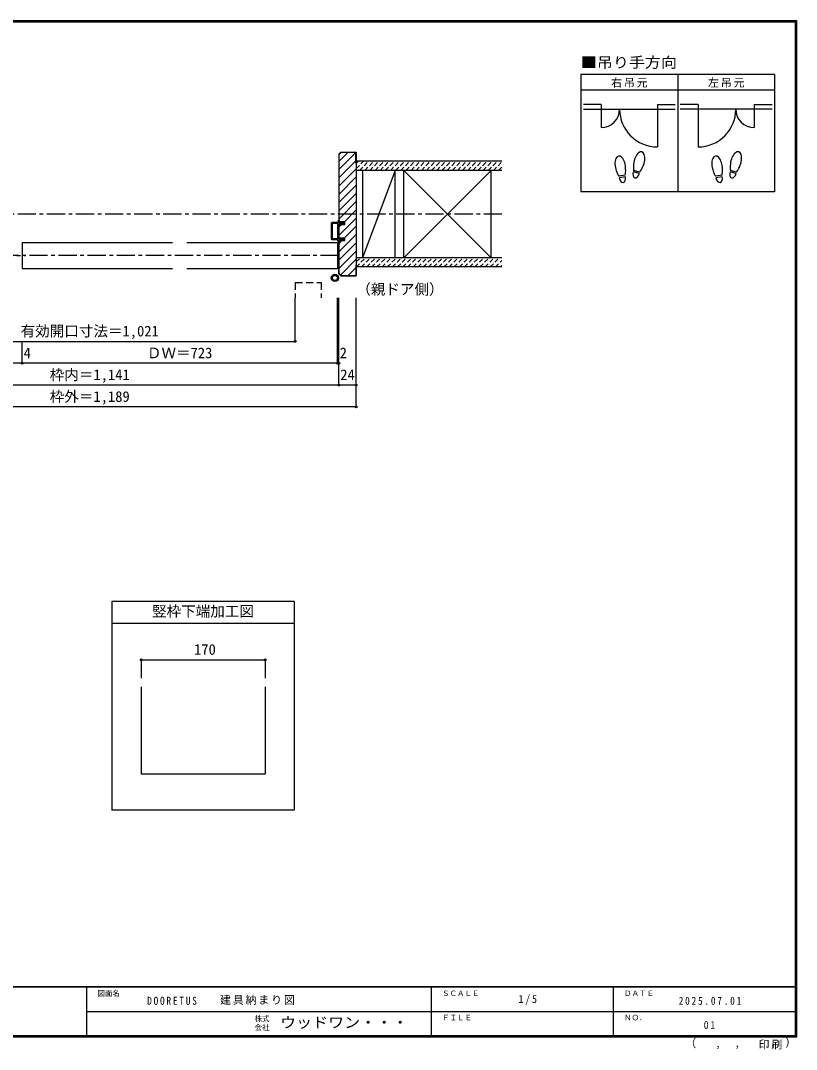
# Model space of a CAD drawing. Units: millimetres at full size, sheet at 1:5; details may follow other scales. Extents: x -973 to 977, y -718 to 696.
# Drawn here: x -89 to 977, y -718 to 696 of the extents above; entities that cross this region are included whole.
import ezdxf
from ezdxf.enums import TextEntityAlignment as Align

# ---------------------------------------------------------------- set-up
doc = ezdxf.new("R2010")
doc.units = ezdxf.units.MM
doc.header["$LTSCALE"] = 5
doc.header["$PDMODE"] = 32
doc.header["$PDSIZE"] = 2.5
for name, pattern in [('CHAIN1', [8, 5, -1, 1, -1]), ('DASHED1', [1.8, 1.2, -0.6]), ('DASHED2', [3, 2, -1])]:
    doc.linetypes.add(name, pattern=pattern)
for name, color, linetype in [('0-0_補助線', 7, 'Continuous'), ('0-1_通り芯', 4, 'CHAIN1'), ('0-2_柱', 3, 'Continuous'), ('0-3_仕上げ', 2, 'Continuous'), ('0-4_枠', 3, 'Continuous'), ('0-6_扉', 6, 'Continuous'), ('0-7_金物', 7, 'Continuous'), ('0-8_戸当り', 3, 'Continuous'), ('0-A_文字', 3, 'Continuous'), ('0-B_寸法', 4, 'Continuous'), ('0-C_ハッチ', 4, 'DASHED1'), ('F-0_補助線', 7, 'Continuous'), ('F-1_枠', 6, 'Continuous'), ('F-A_文字', 7, 'Continuous')]:
    doc.layers.add(name, color=color, linetype=linetype)
doc.styles.add('ＭＳ ゴシック', font='')
doc.styles.get('ＭＳ ゴシック').set_extended_font_data('MS Gothic')

# ---------------------------------------------------------------- blocks, each defined once
blk = doc.blocks.new('01')
at = {"layer": '0-0_補助線'}
for p, q in [((-14.5, 0.346), (-14.5, -0.449)), ((-14.3, 0.346), (-14.3, -0.449)), ((-12.045, -0.049), (-14.178, 0.444)), ((-12, 0.146), (-14.133, 0.639)), ((-11.475, 5.146), (-12.298, 4.504)), ((-12.175, 4.146), (-11.475, 4.146)), ((-12.045, -0.049), (-11.993, 0.145)), ((-11.475, 0.146), (-12, 0.146)), ((-11.475, 7.146), (-11.475, 5.146)), ((-11.475, 4.146), (-11.475, 0.146)), ((-10.68, 7.55), (-9.257, 6.508)), ((-9.375, 6.146), (-10.075, 6.146)), ((-10.075, 3.146), (-10.075, 6.146)), ((-10.075, 3.146), (-9.252, 2.504)), ((-9.375, 2.146), (-10.075, 2.146)), ((-10.075, 0.146), (-10.075, 2.146)), ((-10.075, 0.146), (10.075, 0.146)), ((10.075, 3.146), (9.252, 2.504)), ((10.68, 7.55), (9.257, 6.508)), ((9.375, 6.146), (10.075, 6.146)), ((9.375, 2.146), (10.075, 2.146)), ((10.075, 3.146), (10.075, 6.146)), ((10.075, 0.146), (10.075, 2.146)), ((11.475, 7.146), (11.475, 5.146)), ((11.475, 5.146), (12.298, 4.504)), ((12.175, 4.146), (11.475, 4.146)), ((11.475, 4.146), (11.475, 0.146)), ((11.475, 0.146), (12, 0.146)), ((12.045, -0.049), (11.993, 0.145)), ((12, 0.146), (14.133, 0.639)), ((12.045, -0.049), (14.178, 0.444)), ((14.3, 0.346), (14.3, -0.449)), ((14.5, 0.346), (14.5, -0.449)), ((-14.265, -0.741), (-12.235, -1.196)), ((-14.222, -0.546), (-12.191, -1.001)), ((-12, -1.488), (-12, -8.854)), ((-11.8, -1.488), (-11.8, -8.854)), ((-11, -9.654), (11, -9.654)), ((11, -9.854), (-11, -9.854)), ((-10.6, -1.554), (-10.6, -8.154)), ((-10.3, -1.254), (10.3, -1.254)), ((-10.3, -8.454), (10.3, -8.454)), ((10.6, -1.554), (10.6, -8.154)), ((11.8, -1.488), (11.8, -8.854)), ((12, -1.488), (12, -8.854)), ((14.222, -0.546), (12.191, -1.001)), ((14.265, -0.741), (12.235, -1.196))]:
    blk.add_line(p, q, dxfattribs=at)
for centre, radius, start, end in [((-14.2, 0.346), 0.3, 77.00048, 180), ((-14.2, 0.346), 0.1, 77.00048, 180), ((-12.175, 4.346), 0.2, 127.96957, 270), ((-10.975, 7.146), 0.5, 53.78053, 180), ((-9.375, 6.346), 0.2, 270, 53.78053), ((-9.375, 2.346), 0.2, 270, 52.03043), ((9.375, 6.346), 0.2, 126.21947, 270), ((9.375, 2.346), 0.2, 127.96957, 270), ((10.975, 7.146), 0.5, 0, 126.21947), ((12.175, 4.346), 0.2, 270, 52.03043), ((14.2, 0.346), 0.3, 0, 102.99952), ((14.2, 0.346), 0.1, 0, 102.99952), ((-14.2, -0.449), 0.3, 180, 257.3929), ((-14.2, -0.449), 0.1, 180, 257.3929), ((-12.3, -1.488), 0.3, 0, 76.0718), ((-12.3, -1.488), 0.5, 0, 76.0718), ((-11, -8.854), 1, 180, 270), ((-11, -8.854), 0.8, 180, 270), ((-10.3, -1.554), 0.3, 90, 180), ((-10.3, -8.154), 0.3, 180, 270), ((10.3, -1.554), 0.3, 0, 90), ((10.3, -8.154), 0.3, 270, 0), ((11, -8.854), 1, 270, 0), ((11, -8.854), 0.8, 270, 0), ((12.3, -1.488), 0.5, 103.9282, 180), ((12.3, -1.488), 0.3, 103.9282, 180), ((14.2, -0.449), 0.1, 282.6071, 0), ((14.2, -0.449), 0.3, 282.6071, 0)]:
    blk.add_arc(centre, radius, start, end, dxfattribs=at)

msp = doc.modelspace()

# ---------------------------------------------------------------- linework, layer by layer
at = {"layer": '0-1_通り芯'}
for p, q in [((572.153, 430), (-562.847, 430)), ((348.153, 373), (-338.847, 373))]:
    msp.add_line(p, q, dxfattribs=at)
at = {"layer": '0-1_通り芯', "color": 7}
msp.add_line((-123.919, 373), (-82.133, 373), dxfattribs=at)
at = {"layer": '0-2_柱', "color": 7}
for p, q in [((425.653, 490), (380.653, 370)), ((437.537, 490), (557.537, 370)), ((437.537, 370), (557.537, 490))]:
    msp.add_line(p, q, dxfattribs=at)
at = {"layer": '0-2_柱'}
for p, q in [((380.653, 490), (380.653, 370)), ((425.653, 370), (425.653, 490)), ((437.537, 370), (437.537, 490)), ((557.537, 370), (557.537, 490))]:
    msp.add_line(p, q, dxfattribs=at)
at = {"layer": '0-3_仕上げ'}
for p, q in [((572.153, 502.5), (372.153, 502.5)), ((572.153, 490), (372.153, 490)), ((572.153, 370), (372.153, 370)), ((572.153, 357.5), (372.153, 357.5))]:
    msp.add_line(p, q, dxfattribs=at)
at = {"layer": '0-4_枠'}
for p, q in [((350.981, 515), (348.153, 512.172)), ((348.153, 512.172), (348.153, 419.5)), ((351.189, 514.5), (348.653, 511.964)), ((348.653, 419.5), (348.653, 511.964)), ((350.981, 515), (372.153, 515)), ((371.653, 514.5), (351.189, 514.5)), ((371.653, 500), (371.653, 514.5)), ((372.153, 515), (372.153, 345)), ((371.653, 500), (372.153, 500)), ((356.653, 419.5), (348.153, 419.5)), ((348.153, 415.8), (356.653, 415.8)), ((348.153, 397.2), (348.153, 415.8)), ((348.653, 397.2), (348.653, 415.8)), ((356.653, 415.8), (356.653, 419.5)), ((348.153, 397.2), (356.653, 397.2)), ((356.653, 393.5), (356.653, 397.2)), ((348.153, 347.828), (348.153, 393.5)), ((348.153, 393.5), (356.653, 393.5)), ((348.653, 348.036), (348.653, 393.5)), ((371.653, 360), (372.153, 360)), ((371.653, 360), (371.653, 345.5)), ((350.981, 345), (348.153, 347.828)), ((351.189, 345.5), (348.653, 348.036)), ((350.981, 345), (372.153, 345)), ((351.189, 345.5), (371.653, 345.5)), ((76.869, -219.432), (76.869, -339.007)), ((246.869, -219.432), (246.869, -339.007)), ((76.869, -339.007), (246.869, -339.007))]:
    msp.add_line(p, q, dxfattribs=at)
at = {"layer": '0-6_扉'}
for p, q in [((-86.884, 391), (119.635, 391)), ((-86.884, 391), (-86.884, 355)), ((139.635, 391), (346.153, 391)), ((346.153, 391), (346.153, 355)), ((-86.884, 355), (119.635, 355)), ((139.635, 355), (346.153, 355))]:
    msp.add_line(p, q, dxfattribs=at)
at = {"layer": '0-6_扉', "linetype": 'DASHED2'}
for p, q in [((288.158, 335.724), (288.158, 315)), ((288.158, 335.724), (324.158, 335.724)), ((324.158, 335.724), (324.158, 315))]:
    msp.add_line(p, q, dxfattribs=at)
at = {"layer": '0-7_金物'}
for radius in [5, 3.5]:
    msp.add_circle((342.861, 342.172), radius, dxfattribs=at)
at = {"layer": '0-8_戸当り', "color": 2}
for p, q in [((708.639, 580.308), (684.139, 580.308)), ((708.639, 580.308), (708.639, 548.808)), ((785.639, 580.308), (810.139, 580.308)), ((785.639, 580.308), (785.639, 522.208)), ((841.639, 580.308), (817.139, 580.308)), ((841.639, 580.308), (841.639, 522.208)), ((918.639, 580.308), (943.139, 580.308)), ((918.639, 580.308), (918.639, 548.808)), ((684.139, 574.008), (810.139, 574.008)), ((943.139, 574.008), (817.139, 574.008))]:
    msp.add_line(p, q, dxfattribs=at)
at = {"layer": '0-8_戸当り'}
for p, q in [((741.457, 483.378), (732.811, 481.853)), ((741.822, 481.31), (733.175, 479.785)), ((760.924, 485.706), (752.444, 487.978)), ((761.468, 487.735), (752.987, 490.007)), ((874.457, 483.378), (865.811, 481.853)), ((874.822, 481.31), (866.175, 479.785)), ((893.924, 485.706), (885.444, 487.978)), ((894.468, 487.735), (885.987, 490.007))]:
    msp.add_line(p, q, dxfattribs=at)
at = {"layer": '0-8_戸当り', "color": 2}
for centre, radius, start, end in [((708.639, 574.008), 25.2, 270, 0), ((785.639, 574.008), 51.8, 180, 270), ((841.639, 574.008), 51.8, 270, 0), ((918.639, 574.008), 25.2, 180, 270)]:
    msp.add_arc(centre, radius, start, end, dxfattribs=at)
at = {"layer": '0-8_戸当り'}
for centre, major_axis, ratio, start_param, end_param in [((734.795, 495.877), (-2.445, 13.867), 0.5, 4.34059143, 8.22577918), ((760.713, 501.878), (3.644, 13.601), 0.5, 4.34059143, 8.22577918), ((867.795, 495.877), (-2.445, 13.867), 0.5, 4.34059143, 8.22577918), ((893.713, 501.878), (3.644, 13.601), 0.5, 4.34059143, 8.22577918), ((760.609, 501.489), (4.416, 16.48), 0.4, 1.85063327, 2.44287679), ((760.609, 501.489), (4.416, 16.48), 0.4, 3.84030852, 4.43255203), ((893.609, 501.489), (4.416, 16.48), 0.4, 1.85063327, 2.44287679), ((893.609, 501.489), (4.416, 16.48), 0.4, 3.84030852, 4.43255203), ((734.865, 495.481), (-2.963, 16.802), 0.4, 1.85063327, 2.44287679), ((737.498, 480.548), (-1.27, 7.205), 0.6, 1.57079633, 4.71238898), ((734.865, 495.481), (-2.963, 16.802), 0.4, 3.84030852, 4.43255203), ((756.684, 486.842), (1.894, 7.067), 0.6, 1.57079633, 4.71238898), ((867.865, 495.481), (-2.963, 16.802), 0.4, 1.85063327, 2.44287679), ((870.498, 480.548), (-1.27, 7.205), 0.6, 1.57079633, 4.71238898), ((867.865, 495.481), (-2.963, 16.802), 0.4, 3.84030852, 4.43255203), ((889.684, 486.842), (1.894, 7.067), 0.6, 1.57079633, 4.71238898)]:
    msp.add_ellipse(centre, major_axis=major_axis, ratio=ratio, start_param=start_param, end_param=end_param, dxfattribs=at)
at = {"layer": '0-A_文字'}
for p, q in [((680.639, 621.667), (680.639, 460.667)), ((946.639, 621.667), (680.639, 621.667)), ((813.639, 621.667), (813.639, 460.667)), ((680.639, 600.667), (946.639, 600.667)), ((36.653, -102.5), (36.653, -389.007)), ((286.653, -102.5), (36.653, -102.5)), ((286.653, -102.5), (286.653, -389.007)), ((286.653, -132.5), (36.653, -132.5)), ((286.653, -389.007), (36.653, -389.007))]:
    msp.add_line(p, q, dxfattribs=at)
msp.add_lwpolyline([(946.639, 621.667), (946.639, 460.667), (680.639, 460.667)], dxfattribs=at)
at = {"layer": '0-B_寸法'}
for p, q in [((288.158, 255), (288.158, 315)), ((346.153, 225), (346.153, 315)), ((348.153, 195), (348.153, 315)), ((372.153, 165), (372.153, 315)), ((-278.852, 255), (288.158, 255)), ((-86.884, 225), (-86.884, 255)), ((348.153, 225), (-338.847, 225)), ((372.153, 195), (-362.847, 195)), ((372.153, 165), (-362.847, 165)), ((76.869, -182.5), (246.869, -182.5)), ((76.869, -182.5), (76.869, -207.5)), ((246.869, -182.5), (246.869, -207.5))]:
    msp.add_line(p, q, dxfattribs=at)
at = {"layer": '0-B_寸法', "color": 7}
for p in [(288.158, 255), (-86.884, 225), (346.153, 225), (348.153, 225), (348.153, 195), (372.153, 195), (372.153, 165), (76.869, -182.5), (246.869, -182.5)]:
    msp.add_point(p, dxfattribs=at)
at = {"layer": '0-C_ハッチ', "linetype": 'Continuous'}
for p, q in [((372.153, 514.98), (348.653, 491.48)), ((360.359, 514.5), (348.653, 502.794)), ((371.653, 503.167), (348.653, 480.166)), ((372.153, 492.353), (348.653, 468.853)), ((372.153, 481.039), (348.653, 457.539)), ((372.153, 469.725), (348.653, 446.225)), ((372.153, 458.412), (348.653, 434.912)), ((372.153, 447.098), (348.653, 423.598)), ((372.153, 424.47), (348.653, 400.97)), ((372.153, 435.784), (355.869, 419.5)), ((352.169, 415.8), (348.653, 412.284)), ((372.153, 413.157), (356.196, 397.2)), ((372.153, 401.843), (348.653, 378.343)), ((352.496, 393.5), (348.653, 389.657)), ((372.153, 390.529), (348.653, 367.029)), ((372.153, 379.216), (348.653, 355.716)), ((372.153, 367.902), (350.47, 346.219)), ((371.653, 356.088), (361.065, 345.5))]:
    msp.add_line(p, q, dxfattribs=at)
at = {"layer": '0-C_ハッチ'}
for p, q in [((372.153, 492.53), (382.123, 502.5)), ((372.153, 499.601), (375.052, 502.5)), ((376.694, 490), (389.194, 502.5)), ((383.765, 490), (396.265, 502.5)), ((390.836, 490), (403.336, 502.5)), ((397.908, 490), (410.408, 502.5)), ((404.979, 490), (417.479, 502.5)), ((412.05, 490), (424.55, 502.5)), ((419.121, 490), (431.621, 502.5)), ((426.192, 490), (438.692, 502.5)), ((433.263, 490), (445.763, 502.5)), ((440.334, 490), (452.834, 502.5)), ((447.405, 490), (459.905, 502.5)), ((454.476, 490), (465.318, 500.841)), ((461.547, 490), (474.047, 502.5)), ((468.618, 490), (481.118, 502.5)), ((475.689, 490), (488.189, 502.5)), ((482.76, 490), (495.26, 502.5)), ((489.831, 490), (502.331, 502.5)), ((496.902, 490), (509.402, 502.5)), ((503.974, 490), (516.474, 502.5)), ((511.045, 490), (523.545, 502.5)), ((518.116, 490), (530.616, 502.5)), ((525.187, 490), (537.687, 502.5)), ((532.258, 490), (544.758, 502.5)), ((539.329, 490), (551.829, 502.5)), ((546.4, 490), (558.9, 502.5)), ((553.471, 490), (565.971, 502.5)), ((560.542, 490), (572.153, 501.611)), ((567.613, 490), (572.153, 494.54)), ((372.153, 364.393), (377.76, 370)), ((372.242, 357.411), (384.831, 370)), ((379.402, 357.5), (391.902, 370)), ((386.474, 357.5), (398.974, 370)), ((393.545, 357.5), (406.045, 370)), ((400.616, 357.5), (413.116, 370)), ((407.687, 357.5), (420.187, 370)), ((414.758, 357.5), (427.258, 370)), ((421.829, 357.5), (434.329, 370)), ((428.9, 357.5), (441.4, 370)), ((435.971, 357.5), (448.471, 370)), ((443.042, 357.5), (455.542, 370)), ((450.113, 357.5), (462.613, 370)), ((457.184, 357.5), (469.684, 370)), ((464.255, 357.5), (476.755, 370)), ((471.326, 357.5), (483.826, 370)), ((478.397, 357.5), (490.897, 370)), ((485.469, 357.5), (497.969, 370)), ((492.54, 357.5), (505.04, 370)), ((499.611, 357.5), (512.111, 370)), ((506.682, 357.5), (519.182, 370)), ((513.753, 357.5), (526.253, 370)), ((520.824, 357.5), (533.324, 370)), ((527.895, 357.5), (540.395, 370)), ((534.966, 357.5), (547.466, 370)), ((542.037, 357.5), (554.537, 370)), ((549.108, 357.5), (561.608, 370)), ((556.179, 357.5), (568.679, 370)), ((563.25, 357.5), (572.153, 366.403)), ((570.321, 357.5), (572.153, 359.332))]:
    msp.add_line(p, q, dxfattribs=at)
at = {"layer": 'F-1_枠'}
for p, q in [((-973.347, 695.833), (976.653, 695.833)), ((-973.347, 695), (976.653, 695)), ((-973.347, 694.167), (976.653, 694.167)), ((974.986, 695.833), (974.986, -700.833)), ((975.82, 695.833), (975.82, -700.833)), ((976.653, 695.833), (976.653, -700.833)), ((976.653, -631.667), (-973.347, -631.667)), ((976.653, -632.5), (-973.347, -632.5)), ((1.653, -632.5), (1.653, -699.167)), ((474.986, -632.5), (474.986, -699.167)), ((724.986, -632.5), (724.986, -699.167)), ((1.653, -665.833), (974.986, -665.834)), ((976.653, -699.167), (-973.347, -699.167)), ((976.653, -700), (-973.347, -700)), ((976.653, -700.833), (-973.347, -700.833))]:
    msp.add_line(p, q, dxfattribs=at)

# ---------------------------------------------------------------- block references
at = {"layer": '0-7_金物', "xscale": -1, "rotation": 270}
msp.add_blockref('01', (348.007, 406.5), dxfattribs=at)

# ---------------------------------------------------------------- texts
at = {"layer": '0-A_文字', "color": 7, "style": 'ＭＳ ゴシック', "width": 1.1}
msp.add_text('■吊り手方向', height=14.66, dxfattribs=at).set_placement((680.639, 626.667), align=Align.BOTTOM_LEFT)
at = {"layer": '0-A_文字', "color": 7, "style": 'ＭＳ ゴシック'}
for s, p in [('（親ドア側）', (372.153, 315)), ('竪枠下端加工図', (91.653, -127.5))]:
    msp.add_text(s, height=14.66, dxfattribs=at).set_placement(p, align=Align.BOTTOM_LEFT)
at = {"layer": '0-A_文字', "color": 7, "char_height": 11, "attachment_point": 7, "style": 'ＭＳ ゴシック'}
for s, insert in [('\\T1.17;右吊元', (722.139, 603.667)), ('\\T1.17;左吊元', (855.262, 603.667))]:
    msp.add_mtext(s, dxfattribs=dict(at, insert=insert))
at = {"layer": '0-B_寸法', "color": 7, "style": 'ＭＳ ゴシック'}
for s, p in [('有効開口寸法＝1,021', (-88.847, 257.5)), ('4', (-84.65, 227.5)), ('ＤＷ＝723', (84.635, 227.5)), ('2', (349.372, 227.5)), ('枠内＝1,141', (-48.847, 197.5)), ('24', (350.153, 197.5)), ('枠外＝1,189', (-48.847, 167.5)), ('170', (149.369, -180))]:
    msp.add_text(s, height=14.66, dxfattribs=at).set_placement(p, align=Align.BOTTOM_LEFT)
at = {"layer": 'F-0_補助線', "char_height": 11, "attachment_point": 7, "style": 'ＭＳ ゴシック'}
for s, insert in [('\\T1.39;\\W0.85;DOORETUS', (84.986, -656.667)), ('\\T1.17;建具納まり図', (184.986, -656.667))]:
    msp.add_mtext(s, dxfattribs=dict(at, insert=insert))
at = {"layer": 'F-A_文字', "style": 'ＭＳ ゴシック'}
for s, height, p in [('図面名', 7.331, (16.653, -646.667)), ('ＳＣＡＬＥ', 7.331, (489.986, -646.667)), ('ＤＡＴＥ', 7.331, (739.986, -646.667)), ('株式', 7.331, (232.486, -681.5)), ('ＦＩＬＥ', 7.331, (489.986, -680)), ('ＮＯ．', 7.331, (739.986, -680.001)), ('会社', 7.331, (232.486, -693.5)), ('（', 11, (823.992, -718.052)), ('）', 11, (961.387, -717.355)), (',', 11, (865.199, -718.052)), (',', 11, (891.686, -717.588))]:
    msp.add_text(s, height=height, dxfattribs=at).set_placement(p, align=Align.BOTTOM_LEFT)
at = {"layer": 'F-A_文字', "style": 'ＭＳ ゴシック', "width": 1.1}
msp.add_text('ウッドワン・・・', height=14.66, dxfattribs=at).set_placement((267.486, -692.5), align=Align.BOTTOM_LEFT)
at = {"layer": 'F-A_文字', "char_height": 11, "attachment_point": 7, "style": 'ＭＳ ゴシック'}
for s, insert in [('\\T1.38;\\W0.9;1/5', (594.986, -656.667)), ('\\T1.39;\\W0.85;2025.07.01', (814.986, -656.667)), ('\\T1.36;\\W0.9;01', (849.361, -690.001)), ('\\T1.17;印刷', (924.678, -717.82))]:
    msp.add_mtext(s, dxfattribs=dict(at, insert=insert))

doc.saveas('drawing.dxf')
